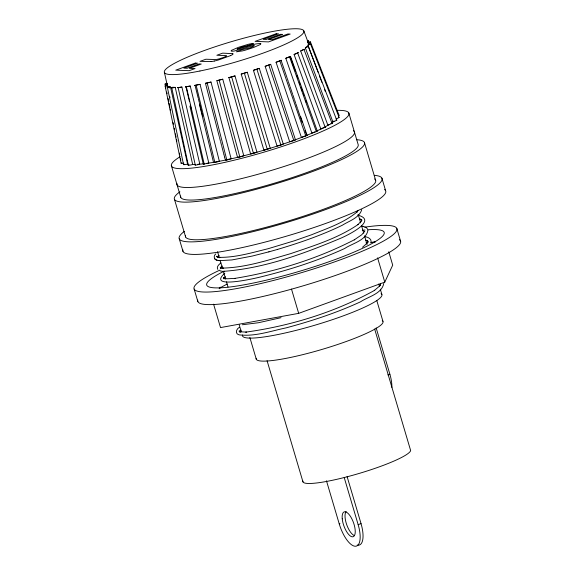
<?xml version="1.0" encoding="UTF-8"?>
<svg xmlns="http://www.w3.org/2000/svg" width="575" height="575" viewBox="0 0 575 575"><rect width="100%" height="100%" fill="white"/><g stroke="black" fill="none" stroke-linecap="round" stroke-linejoin="round"><path stroke-width="0.86" d="M367.964 230.252C366.074 240.623 352.231 243.369 344.655 248.508C318.169 260.655 290.289 269.589 262.035 276.597C260.346 277.1 205.469 290.598 224.796 273.161M380.463 283.626L380.398 285.222L380.506 284.575L379.363 286.479L379.716 285.94L374.268 290.562L374.728 290.274C335.124 312.239 290.591 325.946 245.805 332.134L246.359 332.098L240.134 331.789L240.752 332.012L239.214 331.344L239.696 331.797L239.229 330.798L239.502 331.976M383.755 283.453C381.915 293.868 368.058 296.686 360.503 301.825C336.555 312.865 311.406 321.094 285.969 327.901C270.638 331.078 254.854 336.806 239.049 334.837C234.787 333.996 236.246 328.814 239.293 327.376M220.534 267.957L220.584 267.296L220.836 268.353L220.218 267.267L221.54 268L220.994 267.727L223.38 268.13L222.748 268.094C245.949 267.548 268.353 260.037 290.476 253.697C313.742 245.769 337.877 238.402 358.318 224.358L357.851 224.753L361.625 220.548L361.352 221.095L361.632 219.427L361.797 220.663L360.999 219.327L361.445 219.808L359.576 218.795L360.115 219.046M364.6 231.768L364.737 231.179L361.725 234.78L354.265 239.861L354.732 239.588C317.228 258.937 276.173 271.695 234.557 278.444L235.11 278.386L226.917 278.789L223.352 277.969L224.128 278.954M217.515 256.615L217.364 257.262L218.414 255.825M167.519 85.653L167.375 83.641M361.74 209.674C359.202 218.076 349.054 220.937 342.369 225.213C321.633 235.297 299.748 242.787 277.689 249.37L277.567 249.406M290.49 56.4L285.804 58.291L311.909 133.163L315.661 131.891L317.307 131.057L290.497 56.379L285.804 58.291M219.499 288.736L220.254 287.119M213.577 304.161L220.513 327.585L298.684 313.353L384.783 282.131L392.711 265.147L388.75 251.764M314.935 131.826L311.959 133.156A79.336 11.313 -16.5 0 1 306.612 135.391L301.465 137.454A79.336 11.313 -16.5 0 1 295.435 139.739L270.688 64.321L265.154 66.333L289.692 141.817A79.336 11.313 -16.5 0 1 283.18 144.073L277.078 146.115A79.336 11.313 -16.5 0 1 270.228 148.278L263.918 150.204L270.243 148.3L247.3 72.256L241.205 74.103L263.911 150.197A79.336 11.313 -16.5 0 1 256.967 152.21L250.643 153.971A79.336 11.313 -16.5 0 1 243.807 155.76L237.662 157.298A79.336 11.313 -16.5 0 1 231.143 158.815L211.003 82.052L205.397 83.332L211.003 82.052M213.541 162.337A79.336 11.313 -16.5 0 1 208.818 163.084L203.298 164.148L204.269 163.717A79.336 11.313 -16.5 0 1 199.834 164.177L181.894 87.048L177.61 87.688L181.894 87.048M317.321 70.186L307.956 45.217L308.466 44.124A3.306 0.438 -21.3 0 1 310.471 43.844L339.092 117.379M215.805 253.891C213.275 255.623 213.85 259.763 216.991 260.18M259.303 68.375L283.281 144.095L280.887 145.065L277.078 146.115L253.417 70.315L259.318 68.353L253.417 70.315M358.146 210.45L356.579 212.47L356.996 211.988C343.872 222.942 327.182 228.397 311.564 234.765L294.414 240.774L268.151 248.702C252.123 252.619 235.908 257.593 219.262 257.356L219.887 257.492L217.07 256.881L218.205 257.377L216.603 256.213L217.436 257.09M224.121 277.883L223.725 278.343L225.422 276.726M367.181 243.132L362.537 247.243M239.883 331.279L239.416 331.746L241.119 330.129M334.039 120.958L332.961 121.9A3.306 0.388 -21.1 0 0 336.389 120.419A3.306 0.388 -21.1 0 0 336.073 120.038M221.08 267.116L222.353 266.009M220.901 262.962C218.967 264.414 216.265 266.743 217.781 269.409M218.054 256.313L219.118 255.451M332.178 122.468A79.336 11.313 -16.5 0 0 332.896 121.914L305.339 47.84L306.899 46.474A3.306 0.388 -21.1 0 1 308.308 46.41L336.749 120.175M325.651 126.55A79.336 11.313 -16.5 0 0 327.887 125.271L332.364 123.258L331.919 123.244M300.668 50.959L304.304 49.227L300.668 50.959L327.887 125.271L329.274 124.43M247.3 72.256L241.205 74.103M316.379 131.172A79.336 11.313 -16.5 0 0 320.821 129.059L325.781 127.003L325.119 127.025M294.091 54.481L298.274 52.641L294.091 54.481L320.821 129.059L324.494 127.19M200.05 84.345L194.824 85.416L200.05 84.345L219.362 161.28A79.336 11.313 -16.5 0 0 225.386 160.073L225.292 159.721M230.453 55.653L218.766 59.879A10.386 1.481 -16.5 0 1 214.267 61.051M213.814 162.358C214.274 163.171 225.263 159.584 214.985 162.093M234.988 75.907L228.943 77.603L234.988 75.907L256.967 152.21L253.467 153.403L250.635 154.014L228.893 77.596M225.357 160.087C226.219 160.748 237.475 156.867 226.183 159.907M276.058 62.287L281.225 60.318L276.058 62.287L301.429 137.461L307.187 135.348L306.798 135.355M190.253 86.027L185.466 86.882L190.253 86.027L208.818 163.084L206.518 163.415M195.27 164.73C193.229 165.995 204.161 163.35 197.584 164.349M222.769 79.206L216.854 80.694L237.547 157.413L240.12 156.91L243.793 155.775L222.769 79.206L216.883 80.708M270.688 64.321L265.154 66.333M293.861 140.573L295.73 139.732L289.721 141.817L293.861 140.573L268.856 65.176M387.902 374.914L389.872 374.196L376.165 327.93M326.463 480.786L339.243 523.918L339.954 523.66M339.243 523.918A23.137 8.877 70.1 0 0 355.206 546.25A23.137 8.877 70.1 0 0 358.16 524.659L361.035 523.617L347.092 476.56M330.848 123.517L331.538 123.33M214.705 258.851L216.351 260.037L219.212 260.662L231.955 259.936L252.324 256.04L269.007 251.821M268.812 251.879L277.689 249.37M281.046 317.68L258.398 322.74L242.37 324.753M316.609 131.114L317.307 131.057M370.35 242.765L374.742 241.967M211.183 61.561L200.028 61.352L205.879 59.232L215.682 59.534A5.513 0.783 -16.5 0 0 218.73 58.966A4.967 0.712 -16.5 0 0 219.7 58.7L222.669 57.737A12.089 1.725 -16.5 0 0 223.538 57.421L226.104 56.3A4.744 0.676 -16.5 0 0 226.428 55.71L225.666 55.617A49.342 7.037 -16.5 0 0 225.242 55.588L216.861 55.25L222.705 53.13L232.659 53.683M194.947 164.486A79.336 11.313 -16.5 0 1 192.682 164.515L175.238 87.371L172.629 87.271A3.306 0.367 -12.1 0 0 171.774 87.889L188.334 165.262M223.172 271.364C263.824 268.511 302.996 254.013 340.335 238.402C345.748 236.124 378.796 220.627 357.916 215.151M364.327 236.555C367.209 236.893 371.335 238.237 371.119 241.802M220.096 270.911L222.539 271.321M361.366 225.946L365.923 227.384M363.199 226.298L363.774 226.406M188.312 164.227A79.336 11.313 -16.5 0 1 187.579 164.098L170.48 86.983L168.877 86.538A3.306 0.41 -11.8 0 0 167.375 87.314L183.554 164.637M218.586 260.518L219.212 260.662M365.722 240.185L367.252 240.767L366.8 240.364L368.029 241.579L367.748 240.975L367.899 242.513M310.421 41.882A3.306 0.482 -21.3 0 0 307.884 42.392L308.437 43.175A3.306 0.482 -21.3 0 0 310.421 41.882L339.042 115.259M181.103 163.243L165.118 86.027A3.306 0.46 -11.7 0 1 167.217 85.129L168.101 87.4M366.426 227.722L367.482 229.044M308.164 40.602L308.761 42.126M304.01 49.507L332.07 123.539M303.844 30.964L308.976 44.598M307.884 42.392L308.689 44.527M319.463 75.893L320.8 79.458M321.073 80.169L321.871 82.311M324.552 89.441L325.357 91.583M317.587 70.897L318.126 72.328M297.692 53.044L325.206 127.391M289.556 56.918L316.358 131.596M290.116 56.372L294.436 68.641M294.695 69.359L295.457 71.53M296.98 75.857L297.742 78.028M299.266 82.354L300.021 84.525M301.041 87.407L302.306 91.022M303.32 93.912L303.83 95.357M305.605 100.409L306.36 102.573M300.617 116.56L307.107 135.319M279.845 61L305.807 136.038M281.06 60.289L286.997 77.683M287.241 78.408L288.233 81.305M288.478 82.031L289.965 86.379M290.21 87.105L292.675 94.35M292.927 95.076L294.407 99.432M294.652 100.151L295.636 103.054M295.888 103.78L297.361 108.129M297.613 108.855L300.071 116.107M300.315 116.833L302.285 122.633M304.98 130.575L305.21 131.265M305.562 132.293L305.792 132.983M306.144 134.018L306.382 134.701M256.924 69.309L280.887 145.065M244.404 73.284L267.289 149.392M381.908 178.185L385.624 190.735M396.772 228.383L400.495 240.925M364.421 142.435L375.576 180.083M348.802 112.959L358.088 144.332A92.561 13.203 -16.5 0 1 270.602 184.302A92.561 13.203 -16.5 0 1 180.679 196.082M377.595 257.873L384.783 282.131M358.146 214.331L360.69 222.935M361.459 225.515L363.752 233.256M364.514 235.836L367.066 244.44M378.781 284.007L379.55 286.587M380.312 289.168L381.843 294.328M376.747 300.409L382.943 321.324M374.648 329.022L410.658 450.584A56.199 8.014 -16.5 0 1 354.452 474.792A56.199 8.014 -16.5 0 1 302.903 481.074M291.496 289.088L298.684 313.353M344.224 477.602L358.16 524.659M267.073 360.705L302.967 481.886M249.859 337.496L256.299 359.246M217.566 251.749L219.348 257.772M220.117 260.353L222.41 268.094M223.423 271.537L225.716 279.277M226.485 281.858L228.009 287.018M239.222 324.868L241.263 331.746M171.501 166.06L180.794 197.426M174.462 199.324L185.61 236.972M179.278 238.869L183.001 251.412M194.149 289.06L197.865 301.609M231.689 76.978L253.467 153.403M219.161 80.27L239.84 156.982M223.919 154.445L221.792 146.287M224.006 154.797L224.559 156.903M224.653 157.255L225.112 159.016M219.283 136.649L205.447 83.26M219.47 137.396L220.441 141.098M220.635 141.845L221.598 145.547M207.194 83.073L226.838 160.03M199.439 103.097L200.359 106.813M200.546 107.554L201.466 111.27M201.832 112.757L202.752 116.473M198.152 97.894L195.026 85.258M198.332 98.641L199.252 102.357M196.154 85.294L214.842 162.438M199.532 104.722L213.548 162.581M188.916 99.274L185.905 86.617M189.089 100.014L189.448 101.502M190.332 105.225L191.216 108.941M186.379 86.861L204.218 164.148M189.923 106.188L203.298 164.148M178.171 87.738L195.292 165.097M168.877 86.538L169.201 88.025M164.414 72.378L167.706 87.357M169.661 96.277L169.984 97.757M165.068 84.072L165.902 88.09M166.736 92.101L167.066 93.703M168.065 98.519L168.734 101.732M169.064 103.335L169.898 107.345M170.229 108.955L170.567 110.558M173.061 122.597L173.391 124.2M174.225 128.211L174.556 129.821M175.389 133.831L176.058 137.037M176.554 139.445L176.892 141.055M179.386 153.094L179.716 154.697M180.55 158.707L180.888 160.31M223.661 277.962L223.704 278.623M361.035 523.617A23.137 8.877 70.1 0 1 357.197 545.086M354.243 535.548A13.225 5.074 70.1 0 1 346.553 524.256A13.225 5.074 70.1 0 1 346.128 511.506M389.872 374.196A23.137 8.877 70.1 0 1 391.884 387.37M381.074 293.494A72.723 10.372 -16.5 0 1 316.523 324.717A72.723 10.372 -16.5 0 1 242.442 334.988M356.435 139.703A99.173 14.145 -16.5 0 1 272.888 184.611A99.173 14.145 -16.5 0 1 179.889 191.834M374.526 178.947A99.173 14.145 -16.5 0 1 286.508 221.526A99.173 14.145 -16.5 0 1 185.488 235.527M382.246 320.57A66.111 9.43 -16.5 0 1 323.567 348.953A66.111 9.43 -16.5 0 1 256.22 358.29M353.395 130.726A92.561 13.203 -16.5 0 1 271.242 170.466A92.561 13.203 -16.5 0 1 176.963 183.533M336.785 110.357A92.561 13.203 -16.5 0 1 263.767 152.21A92.561 13.203 -16.5 0 1 180.119 156.723M167.188 84.173A3.306 0.503 -11.7 0 1 165.061 84.137A3.306 0.503 -11.7 0 1 166.951 83.267M183.72 163.127A3.306 0.46 -11.7 0 1 181.47 162.905M167.771 85.912A3.306 0.46 -11.7 0 1 165.118 86.027M187.515 164.119A3.306 0.41 -11.8 0 1 184.014 164.673A3.306 0.41 -11.8 0 1 184.065 164.177M170.48 86.983A3.306 0.41 -11.8 0 1 167.375 87.314M192.625 164.536A3.306 0.367 -12.1 0 1 188.636 165.255A3.306 0.367 -12.1 0 1 188.931 164.723M175.238 87.371A3.306 0.367 -12.1 0 1 171.774 87.889M308.308 46.41A3.306 0.388 -21.1 0 1 305.339 47.84M338.38 117.314A3.306 0.438 -21.3 0 1 338.819 117.645A3.306 0.438 -21.3 0 1 336.037 118.975M310.471 43.844A3.306 0.438 -21.3 0 1 307.956 45.217M338.38 115.23A3.306 0.482 -21.3 0 1 338.344 115.898M307.287 40.667A3.306 0.532 -21.2 0 1 307.373 41.45M232.832 53.626A9.804 1.402 -16.5 0 1 230.518 55.646M214.295 61.029A9.214 1.315 -16.5 0 1 211.162 61.575M374.289 175.332A105.778 15.087 -16.5 0 1 284.179 223.201A105.778 15.087 -16.5 0 1 184.381 231.38M384.51 189.527A105.778 15.087 -16.5 0 1 290.619 234.938A105.778 15.087 -16.5 0 1 182.864 249.881M364.931 227.132A105.778 15.087 -16.5 0 1 369.998 247.803A105.778 15.087 -16.5 0 1 227.096 290.145A105.778 15.087 -16.5 0 1 219.909 270.106M399.373 239.717A105.778 15.087 -16.5 0 1 305.49 285.135A105.778 15.087 -16.5 0 1 197.735 300.071M367.59 229.799A92.561 13.203 -16.5 0 1 354.437 251.922A92.561 13.203 -16.5 0 1 235.448 286.249A92.561 13.203 -16.5 0 1 224.157 271.17M362.308 230.295A92.561 13.203 -16.5 0 1 365.032 230.014M219.147 288.485A92.561 13.203 -16.5 0 1 227.111 284.1M366.023 242.844A92.561 13.203 -16.5 0 1 367.856 242.65M371.313 242.348A92.561 13.203 -16.5 0 1 375.108 242.132M260.777 43.822L260.583 44.196A9.006 1.287 -16.5 0 1 259.936 44.685L254.423 47.114A26.687 3.809 -16.5 0 1 251.368 48.228L245.374 50.147A9.933 1.416 -16.5 0 1 242.269 50.938L236.411 51.815L241.651 49.817L249.665 47.912A12.664 1.804 -16.5 0 0 251.562 47.215L254.366 45.756A3.543 0.503 -16.5 0 0 254.193 45.619L253.46 45.641A2.767 0.395 -16.5 0 0 252.885 45.734L234.737 50.916A8.366 1.193 -16.5 0 1 232.839 51.182L231.667 51.197A8.481 1.208 -16.5 0 1 231.143 50.988L231.193 50.693A8.294 1.186 -16.5 0 1 231.646 50.284L238.409 47.337L248.458 44.268A9.293 1.323 -16.5 0 1 250.901 43.793L253.381 43.585L247.796 45.641L241.874 47.028L237.029 49.155L253.956 44.404A8.934 1.272 -16.5 0 1 256.134 43.908L260.159 43.499A9.48 1.351 -16.5 0 1 260.748 43.729L260.777 43.822M195.248 63.085L175.763 70.15L189.197 70.682L195.04 68.562L189.369 68.339L201.236 64.033L198.986 63.947L187.112 68.252L183.856 68.123L197.498 63.178L195.248 63.085M276.208 33.731L255.127 41.371L268.561 41.903L290.174 34.062L287.924 33.975L272.155 39.689L268.482 39.546L282.656 34.407L280.406 34.32L266.232 39.459L263.228 39.344L278.465 33.817L276.208 33.731M342.233 518.822A13.225 5.074 70.1 0 0 352.892 536.806A13.225 5.074 70.1 0 0 350.98 517.241A13.225 5.074 70.1 0 0 342.233 518.822M199.949 70.998A72.723 10.372 -16.5 0 0 303.916 31.33A72.723 10.372 -16.5 0 0 198.526 52.684A72.723 10.372 -16.5 0 0 199.949 70.998"/></g></svg>
